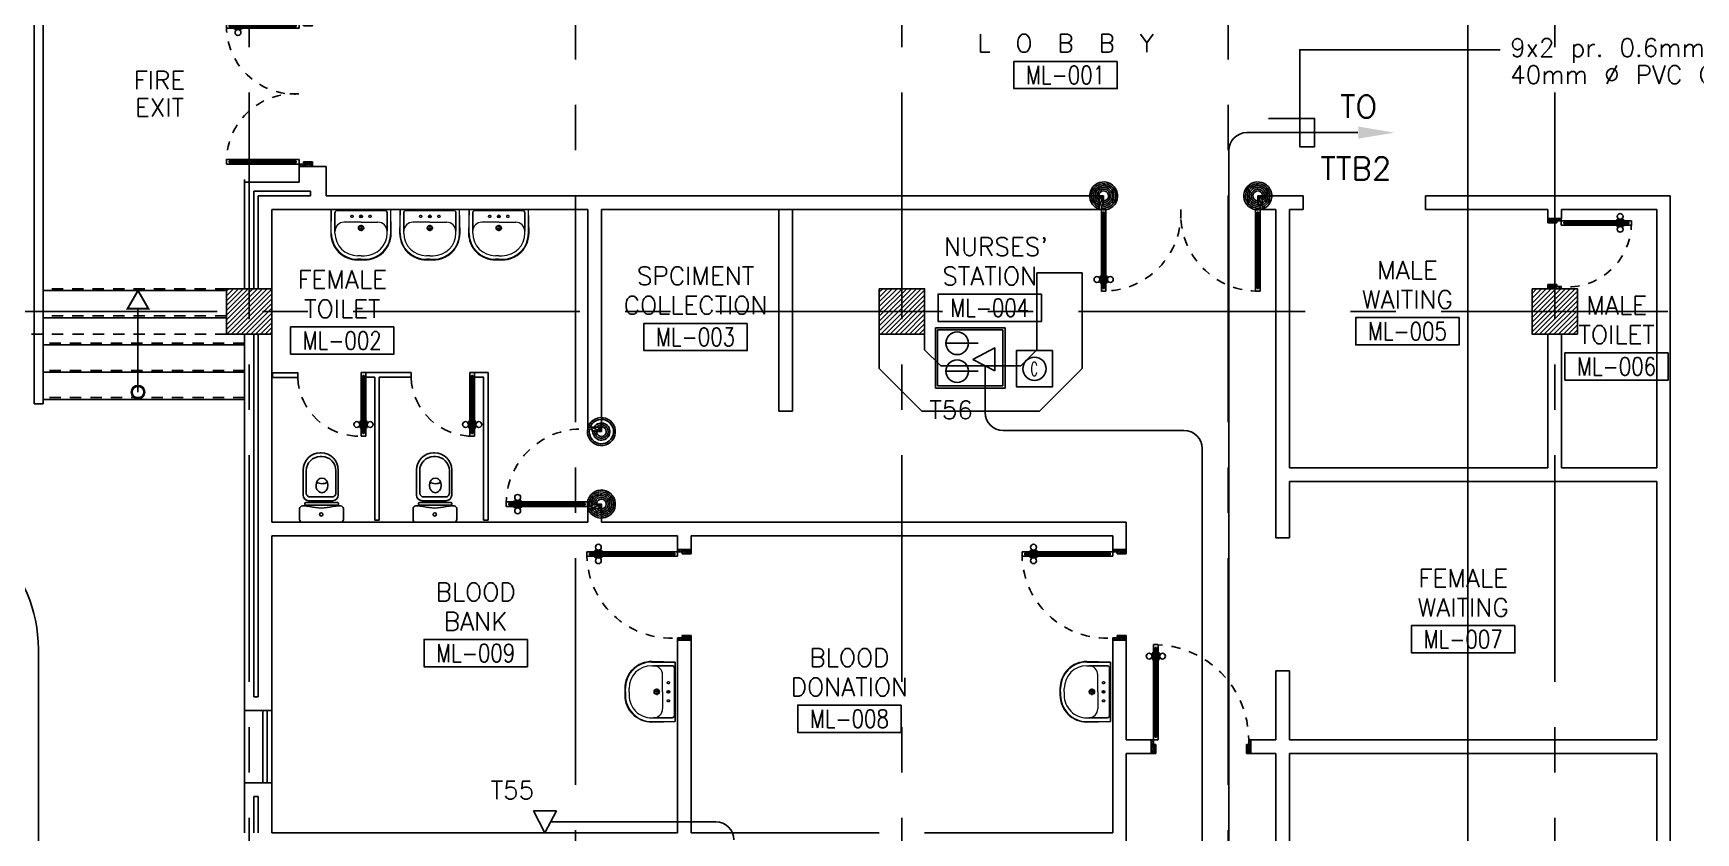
# Model space of a CAD drawing. Extents: x -1.4 to 90.6, y -12.3 to 78.9.
# Drawn here: x 7.77 to 26.11, y 38.11 to 46.93 of the extents above; entities that cross this region are included whole.
import ezdxf
from ezdxf.enums import TextEntityAlignment as Align

# ---------------------------------------------------------------- set-up
doc = ezdxf.new("R2010")
doc.units = 0
doc.header["$MEASUREMENT"] = 0
doc.header["$PDMODE"] = 3
doc.header["$PDSIZE"] = 0.1
for name, pattern in [('CENTERX2', [4, 2.5, -0.5, 0.5, -0.5]), ('DASHED', [0.75, 0.5, -0.25]), ('HIDDEN', [0.375, 0.25, -0.125]), ('HIDDEN2', [0.1875, 0.125, -0.0625])]:
    doc.linetypes.add(name, pattern=pattern)
doc.layers.get('0').update_dxf_attribs({"color": 11, "linetype": 'CONTINUOUS'})
doc.layers.get('DEFPOINTS').update_dxf_attribs({"color": 11, "linetype": 'CONTINUOUS'})
for name, color, linetype in [('A-JEERI', 11, 'CONTINUOUS'), ('AX-DIM', 11, 'CONTINUOUS'), ('AXES', 11, 'CENTERX2'), ('CANOPY-LN', 11, 'CONTINUOUS'), ('COL', 11, 'CONTINUOUS'), ('COUNTER', 11, 'CONTINUOUS'), ('DOOR', 11, 'CONTINUOUS'), ('E-CO', 6, 'CONTINUOUS'), ('E-SOCKETS', 4, 'CONTINUOUS'), ('E-TEL', 4, 'CONTINUOUS'), ('E-TEXT', 2, 'CONTINUOUS'), ('E-WIRE', 4, 'CONTINUOUS'), ('FIX', 11, 'CONTINUOUS'), ('Handrail', 11, 'CONTINUOUS'), ('HAT', 11, 'CONTINUOUS'), ('INSUL', 11, 'CONTINUOUS'), ('PART', 11, 'CONTINUOUS'), ('RM-BOX', 11, 'CONTINUOUS'), ('RM-NAME', 11, 'CONTINUOUS'), ('RM-NO', 11, 'CONTINUOUS'), ('STR', 11, 'CONTINUOUS'), ('SUNI-FUR', 11, 'CONTINUOUS'), ('WALL', 11, 'CONTINUOUS'), ('WIN', 11, 'CONTINUOUS')]:
    doc.layers.add(name, color=color, linetype=linetype)
doc.styles.add('ROMANS', font='ROMANS.shx', dxfattribs={"width": 0.6})
doc.styles.get("Standard").update_dxf_attribs({"font": 'TXT.shx'})
doc.dimstyles.new('STANDARD in', dxfattribs={"dimtxt": 0.2, "dimasz": 0.1, "dimexe": 0.07, "dimexo": 0.05, "dimgap": 0.1, "dimtad": 1, "dimdec": 0, "dimlfac": 1000, "dimzin": 0, "dimdsep": 46, "dimtxsty": 'ROMANS', "dimblk": 'ARCHTICK', "dimcen": 0.05, "dimdle": 0.05, "dimclrd": 7, "dimclre": 7, "dimclrt": 2, "dimadec": 0, "dimazin": 0, "dimtfac": 1, "dimtdec": 0, "dimtmove": 2, "dimatfit": 3, "dimldrblk": 'ARCHTICK', "dimfxl": 0, "dimtolj": 1, "dimtzin": 0, "dimarcsym": 0})

# ---------------------------------------------------------------- blocks, each defined once
blk = doc.blocks.new('_ARCHTICK')
at = {"color": 0, "linetype": 'ByBlock', "const_width": 0.15}
blk.add_lwpolyline([(-0.5, -0.5), (0.5, 0.5)], dxfattribs=at)
blk = doc.blocks.new('*D211')
at = {"layer": 'AX-DIM', "color": 7, "lineweight": -2}
for p, q in [((9.851, 65.707), (-0.07, 65.707)), ((0, 6.337), (0, 65.757)), ((9.851, 6.387), (-0.07, 6.387))]:
    blk.add_line(p, q, dxfattribs=at)
at = {"layer": 'DEFPOINTS', "color": 0}
for p in [(0, 65.707), (9.901, 65.707), (9.901, 6.387)]:
    blk.add_point(p, dxfattribs=at)
at = {"layer": 'AX-DIM', "color": 7, "lineweight": -2, "xscale": 0.1, "yscale": 0.1, "zscale": 0.1}
for p, rotation in [((0, 65.707), 90), ((0, 6.387), 270)]:
    blk.add_blockref('_ARCHTICK', p, dxfattribs=dict(at, rotation=rotation))
at = {"layer": 'AX-DIM', "color": 2, "insert": (-0.2, 36.047), "char_height": 0.2, "attachment_point": 5, "rotation": 90, "style": 'ROMANS'}
blk.add_mtext('\\A1;59320', dxfattribs=at)
blk = doc.blocks.new('DOOR90')
at = {"layer": 'DOOR', "color": 7, "linetype": 'ByBlock'}
for p, q in [((-150, 0), (0, 0)), ((-150, 0), (-150, -25)), ((0, -50), (-114, 0)), ((0, -50), (-40, 0)), ((0, -50), (0, 0)), ((-1000, -25), (-1050, -25)), ((-1050, -75), (-1050, -25)), ((-1050, -25), (-1050, -75)), ((-1000, -75), (-1050, -75)), ((-1000, -42), (-1020, -42)), ((-1020, -42), (-1020, -58)), ((-1000, -58), (-1020, -58)), ((-1000, -25), (-1000, -42)), ((-1000, -58), (-1000, -75)), ((-878, -18), (-968, -18)), ((-968, -25), (-968, -18)), ((-968, -75), (-968, -82)), ((-878, -82), (-968, -82)), ((-955, -9), (-890, -9)), ((-955, -18), (-955, -9)), ((-955, -18), (-890, -18)), ((-955, -82), (-890, -82)), ((-955, -82), (-955, -91)), ((-955, -91), (-890, -91)), ((-890, -18), (-890, -9)), ((-890, -82), (-890, -91)), ((-878, -25), (-878, -18)), ((-878, -75), (-878, -82)), ((-200, -25), (-150, -25)), ((-200, -42), (-200, -25)), ((-180, -42), (-200, -42)), ((-200, -58), (-180, -58)), ((-200, -75), (-200, -58)), ((-150, -75), (-200, -75)), ((-180, -58), (-180, -42)), ((-150, -25), (-100, -25)), ((-150, -75), (-150, -25)), ((-100, -25), (-100, -50)), ((0, -50), (-100, -37)), ((-100, -50), (0, -50)), ((-150, -875), (-100, -875)), ((-150, -900), (-150, -875)), ((-150, -900), (0, -900)), ((0, -900), (-150, -900)), ((0, -850), (-114, -900)), ((-100, -875), (-100, -850)), ((0, -850), (-100, -863)), ((-100, -850), (0, -850)), ((0, -850), (-40, -900)), ((0, -850), (0, -900))]:
    blk.add_line(p, q, dxfattribs=at)
at = {"layer": 'DOOR', "linetype": 'ByBlock'}
for p, q in [((-200, -25), (-1000, -25)), ((-200, -42), (-1000, -42)), ((-200, -58), (-1000, -58)), ((-1000, -75), (-200, -75))]:
    blk.add_line(p, q, dxfattribs=at)
at = {"layer": 'DOOR', "color": 7, "linetype": 'ByBlock'}
for centre in [(-923, 24), (-923, -124)]:
    blk.add_circle(centre, 32.4, dxfattribs=at)
for centre, radius, start, end in [((0, -50), 154, 161.1053, 166.2858), ((0, -50), 94.4, 148.0182, 180), ((0, -50), 134, 158.1598, 169.28), ((0, -50), 114, 154.0838, 167.3774), ((0, -50), 74.4, 137.7764, 180), ((0, -50), 54.4, 113.2074, 180), ((0, -50), 34.4, 90, 180), ((0, -50), 14.4, 90, 180), ((0, -850), 154, 193.7142, 198.8947), ((0, -850), 134, 190.72, 201.8402), ((0, -850), 94.4, 180, 211.9818), ((0, -850), 74.4, 180, 222.2236), ((0, -850), 54.4, 180, 246.7926), ((0, -850), 34.4, 180, 270), ((0, -850), 14.4, 180, 270)]:
    blk.add_arc(centre, radius, start, end, dxfattribs=at)
at = {"layer": 'DOOR', "linetype": 'HIDDEN', "ltscale": 0.5}
blk.add_arc((-222, -50), 828, 178.2701, 275.003, dxfattribs=at)
blk = doc.blocks.new('RM1')
at = {"layer": 'RM-BOX'}
blk.add_lwpolyline([(570, -200), (-570, -200), (-570, -500), (570, -500)], close=True, dxfattribs=at)
at = {"layer": 'RM-NAME', "style": 'ROMANS'}
for tag, p in [('ROOMNAME1', (0, 324)), ('ROOMNAME2', (0, 0))]:
    blk.add_attdef(tag, text='', height=200, dxfattribs=at).set_placement(p, align=Align.MIDDLE)
at = {"layer": 'RM-NO', "style": 'ROMANS', "width": 0.8}
blk.add_attdef('ROOMNO', text='', height=200, dxfattribs=at).set_placement((0, -350), align=Align.MIDDLE)
blk = doc.blocks.new('*X104')
at = {"color": 0}
for p, q in [((24139, 47951), (24589, 48401)), ((24139, 48004), (24536, 48401)), ((24139, 48057), (24483, 48401)), ((24139, 48110), (24430, 48401)), ((24139, 48163), (24377, 48401)), ((24139, 48216), (24324, 48401)), ((24139, 48269), (24271, 48401)), ((24139, 48322), (24218, 48401)), ((24139, 48375), (24165, 48401)), ((24142, 47901), (24639, 48398)), ((24195, 47901), (24639, 48345)), ((24248, 47901), (24639, 48292)), ((24301, 47901), (24639, 48239)), ((24354, 47901), (24639, 48186)), ((24407, 47901), (24639, 48133)), ((24460, 47901), (24639, 48080)), ((24513, 47901), (24639, 48027)), ((24566, 47901), (24639, 47974)), ((24620, 47901), (24639, 47921))]:
    blk.add_line(p, q, dxfattribs=at)
blk = doc.blocks.new('COL50')
at = {"layer": 'COL'}
blk.add_lwpolyline([(-250, 250), (-250, -250), (250, -250), (250, 250)], close=True, dxfattribs=at)
blk = doc.blocks.new('A$C5C1537D1')
at = {"layer": 'DOOR', "color": 0, "linetype": 'ByBlock'}
for p, q in [((25, 900), (25, 950)), ((75, 950), (25, 950)), ((25, 950), (75, 950)), ((42, 900), (42, 920)), ((42, 920), (58, 920)), ((58, 900), (58, 920)), ((75, 900), (75, 950)), ((1525, 900), (1525, 950)), ((1525, 950), (1575, 950)), ((1575, 950), (1525, 950)), ((1542, 900), (1542, 920)), ((1558, 920), (1542, 920)), ((1558, 900), (1558, 920)), ((1575, 900), (1575, 950)), ((25, 900), (42, 900)), ((58, 900), (75, 900)), ((1509, 855), (1509, 790)), ((1518, 855), (1509, 855)), ((1518, 790), (1509, 790)), ((1518, 778), (1518, 868)), ((1525, 868), (1518, 868)), ((1518, 855), (1518, 790)), ((1525, 778), (1518, 778)), ((1542, 900), (1525, 900)), ((1575, 900), (1558, 900)), ((1575, 868), (1582, 868)), ((1575, 778), (1582, 778)), ((1582, 778), (1582, 868)), ((1582, 855), (1582, 790)), ((1582, 855), (1591, 855)), ((1582, 790), (1591, 790)), ((1591, 855), (1591, 790)), ((25, 200), (25, 150)), ((42, 200), (25, 200)), ((42, 180), (42, 200)), ((58, 200), (58, 180)), ((75, 200), (58, 200)), ((75, 150), (75, 200)), ((1525, 150), (1525, 200)), ((1525, 200), (1542, 200)), ((1542, 200), (1542, 180)), ((1558, 180), (1558, 200)), ((1558, 200), (1575, 200)), ((1575, 200), (1575, 150)), ((0, 150), (25, 150)), ((0, 0), (0, 150)), ((50, 0), (0, 0)), ((25, 150), (25, 100)), ((75, 150), (25, 150)), ((25, 100), (50, 100)), ((58, 180), (42, 180)), ((50, 100), (50, 0)), ((1525, 150), (1575, 150)), ((1542, 180), (1558, 180)), ((1575, 100), (1550, 100)), ((1550, 100), (1550, 0)), ((1550, 0), (1600, 0)), ((1575, 150), (1575, 100)), ((1600, 150), (1575, 150)), ((1600, 0), (1600, 150))]:
    blk.add_line(p, q, dxfattribs=at)
at = {"layer": 'DOOR', "linetype": 'ByBlock'}
for p, q in [((25, 200), (25, 900)), ((42, 200), (42, 900)), ((58, 200), (58, 900)), ((75, 900), (75, 200)), ((1525, 900), (1525, 200)), ((1542, 200), (1542, 900)), ((1558, 200), (1558, 900)), ((1575, 200), (1575, 900))]:
    blk.add_line(p, q, dxfattribs=at)
at = {"layer": 'DOOR', "color": 9, "linetype": 'ByBlock'}
for p, q in [((50, 0), (0, 114)), ((50, 0), (0, 40)), ((50, 0), (37, 100)), ((1550, 0), (1600, 114)), ((1550, 0), (1563, 100)), ((1550, 0), (1600, 40))]:
    blk.add_line(p, q, dxfattribs=at)
at = {"layer": 'DOOR', "color": 0, "linetype": 'ByBlock'}
for centre in [(1476, 823), (1624, 823)]:
    blk.add_circle(centre, 32.4, dxfattribs=at)
at = {"layer": 'DOOR', "linetype": 'HIDDEN', "ltscale": 0.5}
for centre, start, end in [((50, 199), 356.2751, 91.9062), ((1550, 199), 88.0938, 183.7249)]:
    blk.add_arc(centre, 752, start, end, dxfattribs=at)
at = {"layer": 'DOOR', "color": 9, "linetype": 'ByBlock'}
for centre, radius, start, end in [((50, 0), 154, 103.7142, 108.8947), ((50, 0), 134, 100.72, 111.8402), ((50, 0), 114, 102.6226, 115.9162), ((50, 0), 94.4, 90, 121.9818), ((50, 0), 74.4, 90, 132.2236), ((50, 0), 54.4, 90, 156.7926), ((50, 0), 34.4, 90, 180), ((50, 0), 14.4, 90, 180), ((1550, 0), 94.4, 58.0182, 90), ((1550, 0), 74.4, 47.7764, 90), ((1550, 0), 54.4, 23.2074, 90), ((1550, 0), 34.4, 0, 90), ((1550, 0), 14.4, 0, 90), ((1550, 0), 134, 68.1598, 79.28), ((1550, 0), 114, 64.0838, 77.3774), ((1550, 0), 154, 71.1053, 76.2858)]:
    blk.add_arc(centre, radius, start, end, dxfattribs=at)
at = {"layer": 'WALL', "linetype": 'ByBlock'}
for p, q in [((0, 150), (0, 0)), ((1600, 150), (1600, 0))]:
    blk.add_line(p, q, dxfattribs=at)
blk = doc.blocks.new('LAV-003')
at = {"layer": 'FIX', "linetype": 'ByBlock'}
blk.add_line((-328, -25), (328, -25), dxfattribs=at)
at = {"layer": 'FIX', "linetype": 'Continuous', "lineweight": 20}
for p, q in [((-328, -285), (-328, -25)), ((0, -165), (-187, -165)), ((0, -165), (187, -165)), ((328, -285), (328, -25)), ((-288, -285), (-288, -265)), ((287, -285), (287, -265)), ((0, -535), (-38, -535)), ((0, -535), (38, -535)), ((0, -575), (-38, -575)), ((0, -575), (38, -575))]:
    blk.add_line(p, q, dxfattribs=at)
at = {"layer": 'FIX', "linetype": 'ByBlock', "ltscale": 0.3}
for p, q in [((-288, -265), (-288, -60)), ((0, -35), (-262, -35)), ((0, -35), (262, -35)), ((287, -265), (287, -60))]:
    blk.add_line(p, q, dxfattribs=at)
at = {"layer": 'FIX', "lineweight": 20}
for p, q in [((-16, -101), (15, -101)), ((0, -85), (0, -116))]:
    blk.add_line(p, q, dxfattribs=at)
at = {"layer": 'FIX', "linetype": 'DASHED', "lineweight": 20, "ltscale": 0.04}
for p, q in [((-36, -230), (37, -230)), ((0, -194), (0, -266))]:
    blk.add_line(p, q, dxfattribs=at)
at = {"layer": 'FIX', "linetype": 'Continuous', "lineweight": 20}
blk.add_lwpolyline([(295, -25), (0, -25), (-328, -25), (-334, -285, 0.414214), (-38, -582), (0, -582), (38, -582, 0.414214), (334, -285), (328, -25), (0, -25)], format="xyb", dxfattribs=at)
at = {"layer": 'FIX', "linetype": 'HIDDEN', "lineweight": 20, "ltscale": 0.05}
for centre in [(-100, -101), (100, -101)]:
    blk.add_circle(centre, 12.4, dxfattribs=at)
at = {"layer": 'FIX', "lineweight": 20}
for centre, radius in [((0, -101), 15.5), ((0, -230), 29.5), ((0, -230), 22.5)]:
    blk.add_circle(centre, radius, dxfattribs=at)
at = {"layer": 'FIX', "linetype": 'ByBlock', "ltscale": 0.3}
for centre, start, end in [((-262, -60), 90, 180), ((262, -60), 0, 90)]:
    blk.add_arc(centre, 25, start, end, dxfattribs=at)
at = {"layer": 'FIX', "linetype": 'Continuous', "lineweight": 20}
for centre, radius, start, end in [((-187, -265), 100, 90, 180), ((187, -265), 100, 0, 90), ((-38, -285), 290, 180, 270), ((-38, -285), 250, 180, 270), ((38, -285), 290, 270, 0), ((38, -285), 250, 270, 0)]:
    blk.add_arc(centre, radius, start, end, dxfattribs=at)
blk = doc.blocks.new('*X105')
at = {"color": 0}
for p, q in [((31339, 47939), (31802, 48401)), ((31339, 47992), (31749, 48401)), ((31339, 48045), (31696, 48401)), ((31339, 48098), (31643, 48401)), ((31339, 48151), (31590, 48401)), ((31339, 48204), (31537, 48401)), ((31339, 48257), (31483, 48401)), ((31339, 48310), (31430, 48401)), ((31339, 48363), (31377, 48401)), ((31355, 47901), (31839, 48386)), ((31408, 47901), (31839, 48332)), ((31461, 47901), (31839, 48279)), ((31514, 47901), (31839, 48226)), ((31567, 47901), (31839, 48173)), ((31620, 47901), (31839, 48120)), ((31673, 47901), (31839, 48067)), ((31726, 47901), (31839, 48014)), ((31779, 47901), (31839, 47961)), ((31832, 47901), (31839, 47908))]:
    blk.add_line(p, q, dxfattribs=at)
blk = doc.blocks.new('*X120')
at = {"color": 0}
for p, q in [((38539, 47926), (39014, 48401)), ((38539, 47979), (38961, 48401)), ((38539, 48032), (38908, 48401)), ((38539, 48085), (38855, 48401)), ((38539, 48138), (38802, 48401)), ((38539, 48191), (38749, 48401)), ((38539, 48244), (38696, 48401)), ((38539, 48297), (38643, 48401)), ((38539, 48350), (38590, 48401)), ((38567, 47901), (39039, 48373)), ((38620, 47901), (39039, 48320)), ((38673, 47901), (39039, 48267)), ((38726, 47901), (39039, 48214)), ((38779, 47901), (39039, 48161)), ((38832, 47901), (39039, 48108)), ((38885, 47901), (39039, 48055)), ((38938, 47901), (39039, 48002)), ((38991, 47901), (39039, 47949))]:
    blk.add_line(p, q, dxfattribs=at)
blk = doc.blocks.new('A$C272A55A0')
at = {"layer": 'DOOR', "color": 0, "linetype": 'ByBlock'}
for p, q in [((0, 900), (0, 1050)), ((50, 1050), (0, 1050)), ((25, 950), (50, 950)), ((25, 900), (25, 950)), ((50, 950), (50, 1050)), ((1750, 950), (1750, 1050)), ((1750, 1050), (1800, 1050)), ((1775, 950), (1750, 950)), ((1775, 900), (1775, 950)), ((1800, 1050), (1800, 900)), ((0, 900), (25, 900)), ((75, 900), (25, 900)), ((25, 850), (25, 900)), ((42, 850), (25, 850)), ((58, 870), (42, 870)), ((42, 870), (42, 850)), ((58, 850), (58, 870)), ((75, 850), (58, 850)), ((75, 900), (75, 850)), ((1725, 900), (1775, 900)), ((1725, 900), (1725, 850)), ((1725, 850), (1742, 850)), ((1742, 870), (1758, 870)), ((1742, 850), (1742, 870)), ((1758, 870), (1758, 850)), ((1758, 850), (1775, 850)), ((1800, 900), (1775, 900)), ((1775, 850), (1775, 900)), ((25, 50), (42, 50)), ((25, 50), (25, 0)), ((25, 0), (75, 0)), ((75, 0), (25, 0)), ((42, 50), (42, 30)), ((42, 30), (58, 30)), ((58, 50), (75, 50)), ((58, 50), (58, 30)), ((75, 50), (75, 0)), ((1718, 160), (1709, 160)), ((1709, 95), (1709, 160)), ((1718, 95), (1709, 95)), ((1725, 173), (1718, 173)), ((1718, 173), (1718, 83)), ((1718, 95), (1718, 160)), ((1725, 83), (1718, 83)), ((1742, 50), (1725, 50)), ((1725, 50), (1725, 0)), ((1775, 0), (1725, 0)), ((1725, 0), (1775, 0)), ((1742, 50), (1742, 30)), ((1758, 30), (1742, 30)), ((1775, 50), (1758, 50)), ((1758, 50), (1758, 30)), ((1775, 173), (1782, 173)), ((1775, 83), (1782, 83)), ((1775, 50), (1775, 0)), ((1782, 173), (1782, 83)), ((1782, 160), (1791, 160)), ((1782, 95), (1782, 160)), ((1782, 95), (1791, 95)), ((1791, 95), (1791, 160))]:
    blk.add_line(p, q, dxfattribs=at)
at = {"layer": 'DOOR', "color": 9, "linetype": 'ByBlock'}
for p, q in [((50, 1050), (0, 1010)), ((50, 1050), (0, 937)), ((50, 1050), (37, 950)), ((1750, 1050), (1800, 1010)), ((1750, 1050), (1800, 937)), ((1750, 1050), (1763, 950))]:
    blk.add_line(p, q, dxfattribs=at)
at = {"layer": 'DOOR', "linetype": 'ByBlock'}
for p, q in [((25, 850), (25, 50)), ((42, 850), (42, 50)), ((58, 850), (58, 50)), ((75, 50), (75, 850)), ((1725, 50), (1725, 850)), ((1742, 850), (1742, 50)), ((1758, 850), (1758, 50)), ((1775, 850), (1775, 50))]:
    blk.add_line(p, q, dxfattribs=at)
at = {"layer": 'DOOR', "color": 0, "linetype": 'ByBlock'}
for centre in [(1676, 128), (1824, 128)]:
    blk.add_circle(centre, 32.4, dxfattribs=at)
at = {"layer": 'DOOR', "color": 9, "linetype": 'ByBlock'}
for centre, radius, start, end in [((50, 1050), 54.4, 203.2074, 270), ((50, 1050), 74.4, 227.7764, 270), ((50, 1050), 94.4, 238.0182, 270), ((50, 1050), 114, 244.0838, 257.3774), ((50, 1050), 134, 248.1598, 259.28), ((50, 1050), 34.4, 180, 270), ((50, 1050), 14.4, 180, 270), ((1750, 1050), 14.4, 270, 0), ((1750, 1050), 34.4, 270, 0), ((1750, 1050), 54.4, 270, 336.7926), ((1750, 1050), 74.4, 270, 312.2236), ((1750, 1050), 94.4, 270, 301.9818), ((1750, 1050), 114, 282.6226, 295.9162), ((1750, 1050), 134, 280.72, 291.8402), ((50, 1050), 154, 251.1053, 256.2858), ((1750, 1050), 154, 283.7142, 288.8947)]:
    blk.add_arc(centre, radius, start, end, dxfattribs=at)
at = {"layer": 'DOOR', "linetype": 'HIDDEN', "ltscale": 0.5}
for centre, start, end in [((50, 851), 268.3174, 3.2965), ((1750, 851), 176.7035, 271.6826)]:
    blk.add_arc(centre, 851, start, end, dxfattribs=at)
at = {"layer": 'WALL', "linetype": 'ByBlock'}
blk.add_line((1800, 900), (1800, 1050), dxfattribs=at)
blk = doc.blocks.new('DOOR110')
at = {"layer": 'DOOR', "color": 7, "linetype": 'ByBlock'}
for p, q in [((-150, 0), (-150, -25)), ((-150, 0), (0, 0)), ((0, -50), (-114, 0)), ((0, -50), (-40, 0)), ((0, -50), (0, 0)), ((-1200, -25), (-1200, -75)), ((-1200, -75), (-1200, -25)), ((-1150, -25), (-1200, -25)), ((-1150, -75), (-1200, -75)), ((-1170, -42), (-1170, -58)), ((-1150, -42), (-1170, -42)), ((-1150, -58), (-1170, -58)), ((-1150, -25), (-1150, -42)), ((-1150, -58), (-1150, -75)), ((-1118, -25), (-1118, -18)), ((-1028, -18), (-1118, -18)), ((-1118, -75), (-1118, -82)), ((-1028, -82), (-1118, -82)), ((-1105, -18), (-1105, -9)), ((-1105, -9), (-1040, -9)), ((-1105, -18), (-1040, -18)), ((-1105, -82), (-1105, -91)), ((-1105, -82), (-1040, -82)), ((-1105, -91), (-1040, -91)), ((-1040, -18), (-1040, -9)), ((-1040, -82), (-1040, -91)), ((-1028, -25), (-1028, -18)), ((-1028, -75), (-1028, -82)), ((-200, -42), (-200, -25)), ((-200, -25), (-150, -25)), ((-180, -42), (-200, -42)), ((-200, -75), (-200, -58)), ((-200, -58), (-180, -58)), ((-150, -75), (-200, -75)), ((-180, -58), (-180, -42)), ((-150, -75), (-150, -25)), ((-150, -25), (-100, -25)), ((-100, -25), (-100, -50)), ((0, -50), (-100, -37)), ((-100, -50), (0, -50)), ((-150, -1075), (-100, -1075)), ((-150, -1100), (-150, -1075)), ((-150, -1100), (0, -1100)), ((0, -1100), (-150, -1100)), ((0, -1050), (-114, -1100)), ((-100, -1075), (-100, -1050)), ((0, -1050), (-100, -1063)), ((-100, -1050), (0, -1050)), ((0, -1050), (-40, -1100)), ((0, -1050), (0, -1100))]:
    blk.add_line(p, q, dxfattribs=at)
at = {"layer": 'DOOR', "linetype": 'ByBlock'}
for p, q in [((-200, -25), (-1150, -25)), ((-200, -42), (-1150, -42)), ((-200, -58), (-1150, -58)), ((-1150, -75), (-200, -75))]:
    blk.add_line(p, q, dxfattribs=at)
at = {"layer": 'DOOR', "color": 7, "linetype": 'ByBlock'}
for centre in [(-1073, 24), (-1073, -124)]:
    blk.add_circle(centre, 32.4, dxfattribs=at)
for centre, radius, start, end in [((0, -50), 154, 161.1053, 166.2858), ((0, -50), 94.4, 148.0182, 180), ((0, -50), 134, 158.1598, 169.28), ((0, -50), 114, 154.0838, 167.3774), ((0, -50), 74.4, 137.7764, 180), ((0, -50), 54.4, 113.2074, 180), ((0, -50), 34.4, 90, 180), ((0, -50), 14.4, 90, 180), ((0, -1050), 154, 193.7142, 198.8947), ((0, -1050), 134, 190.72, 201.8402), ((0, -1050), 94.4, 180, 211.9818), ((0, -1050), 74.4, 180, 222.2236), ((0, -1050), 54.4, 180, 246.7926), ((0, -1050), 34.4, 180, 270), ((0, -1050), 14.4, 180, 270)]:
    blk.add_arc(centre, radius, start, end, dxfattribs=at)
at = {"layer": 'DOOR', "linetype": 'HIDDEN', "ltscale": 0.5}
blk.add_arc((-150, -25), 1050, 180, 270, dxfattribs=at)
blk = doc.blocks.new('A$C3CD36B94')
at = {"layer": 'DOOR', "color": 0, "linetype": 'ByBlock'}
for p, q in [((106, 950), (56, 950)), ((56, 800), (56, 950)), ((106, 850), (106, 950)), ((806, 950), (856, 950)), ((806, 850), (806, 950)), ((856, 800), (856, 950)), ((856, 950), (856, 800)), ((56, 800), (81, 800)), ((81, 850), (106, 850)), ((81, 800), (81, 850)), ((131, 800), (81, 800)), ((81, 750), (81, 800)), ((114, 770), (98, 770)), ((98, 770), (98, 750)), ((114, 750), (114, 770)), ((131, 800), (131, 750)), ((831, 850), (806, 850)), ((831, 800), (831, 850)), ((856, 800), (831, 800)), ((98, 750), (81, 750)), ((131, 750), (114, 750)), ((65, 95), (65, 160)), ((74, 160), (65, 160)), ((74, 95), (65, 95)), ((74, 173), (74, 83)), ((81, 173), (74, 173)), ((74, 95), (74, 160)), ((81, 83), (74, 83)), ((81, 50), (81, 0)), ((81, 50), (98, 50)), ((131, 0), (81, 0)), ((81, 0), (131, 0)), ((98, 50), (98, 30)), ((98, 30), (114, 30)), ((114, 50), (114, 30)), ((114, 50), (131, 50)), ((131, 173), (138, 173)), ((131, 83), (138, 83)), ((131, 50), (131, 0)), ((138, 173), (138, 83)), ((138, 95), (138, 160)), ((138, 160), (147, 160)), ((138, 95), (147, 95)), ((147, 95), (147, 160))]:
    blk.add_line(p, q, dxfattribs=at)
at = {"layer": 'DOOR', "color": 9, "linetype": 'ByBlock'}
for p, q in [((106, 950), (56, 910)), ((106, 950), (56, 837)), ((106, 950), (93, 850)), ((806, 950), (819, 850)), ((806, 950), (856, 837)), ((806, 950), (856, 910))]:
    blk.add_line(p, q, dxfattribs=at)
at = {"layer": 'DOOR', "linetype": 'ByBlock'}
for p, q in [((81, 750), (81, 50)), ((98, 750), (98, 50)), ((114, 750), (114, 50)), ((131, 50), (131, 750))]:
    blk.add_line(p, q, dxfattribs=at)
at = {"layer": 'DOOR', "color": 0, "linetype": 'ByBlock'}
for centre in [(32, 128), (179, 128)]:
    blk.add_circle(centre, 32.4, dxfattribs=at)
at = {"layer": 'DOOR', "color": 9, "linetype": 'ByBlock'}
for centre, radius, start, end in [((106, 950), 34.4, 180, 270), ((106, 950), 14.4, 180, 270), ((806, 950), 34.4, 270, 0), ((806, 950), 14.4, 270, 0), ((106, 950), 54.4, 203.2074, 270), ((106, 950), 74.4, 227.7764, 270), ((106, 950), 94.4, 238.0182, 270), ((106, 950), 114, 244.0838, 257.3774), ((106, 950), 134, 248.1598, 259.28), ((106, 950), 154, 251.1053, 256.2858), ((806, 950), 54.4, 270, 336.7926), ((806, 950), 74.4, 270, 312.2236), ((806, 950), 94.4, 270, 301.9818), ((806, 950), 134, 280.72, 291.8402), ((806, 950), 154, 283.7142, 288.8947)]:
    blk.add_arc(centre, radius, start, end, dxfattribs=at)
at = {"layer": 'DOOR', "linetype": 'HIDDEN', "ltscale": 0.5}
blk.add_arc((106, 729), 729, 268.0335, 5.6617, dxfattribs=at)
blk = doc.blocks.new('2')
at = {"layer": 'SUNI-FUR', "linetype": 'Continuous'}
for p, q in [((0.014, 0.765), (0.004, 0.765)), ((-0.185, 0.576), (-0.185, 0.3)), ((-0.159, 0.57), (-0.159, 0.32)), ((0.016, 0.724), (-0.003, 0.724)), ((0.168, 0.32), (0.168, 0.57)), ((0.203, 0.3), (0.203, 0.576)), ((-0.065, 0.438), (-0.07, 0.406)), ((-0.07, 0.406), (-0.065, 0.375)), ((-0.005, 0.487), (-0.029, 0.481)), ((0.019, 0.481), (-0.005, 0.487)), ((0.06, 0.406), (0.055, 0.438)), ((0.057, 0.377), (0.06, 0.406)), ((-0.186, 0.199), (-0.186, 0.208)), ((-0.176, 0.218), (0.172, 0.218)), ((0.172, 0.189), (-0.176, 0.189)), ((-0.122, 0.237), (0.009, 0.237)), ((-0.113, 0.279), (0.008, 0.279)), ((-0.029, 0.331), (-0.005, 0.326)), ((-0.005, 0.326), (0.019, 0.331)), ((0.001, 0.279), (0.123, 0.279)), ((0.008, 0.279), (0.001, 0.279)), ((0.009, 0.237), (0.14, 0.237)), ((0.182, 0.208), (0.182, 0.199)), ((-0.241, 0.03), (-0.241, 0.15)), ((-0.211, 0.18), (-0.17, 0.18)), ((0.211, 0), (-0.211, 0)), ((0.174, 0.18), (0.211, 0.18)), ((0.174, 0.18), (0.174, 0.18)), ((0.241, 0.15), (0.241, 0.03))]:
    blk.add_line(p, q, dxfattribs=at)
blk.add_circle((0.002, 0.087), 0.0184, dxfattribs=at)
for centre, radius, start, end in [((0.004, 0.576), 0.189, 90, 180), ((0.014, 0.576), 0.189, 0, 90), ((-0.005, 0.57), 0.154, 90, 180), ((0.014, 0.57), 0.154, 0, 90), ((0.013, 0.412), 0.082, 141.0758, 161.504), ((0.013, 0.401), 0.082, 198.496, 218.9242), ((-0.007, 0.537), 0.112, 239.4234, 302.9162), ((0.002, 0.421), 0.0682, 117.1532, 141.0758), ((-0.012, 0.421), 0.0682, 38.9242, 62.8468), ((-0.023, 0.412), 0.082, 18.496, 38.9242), ((-0.029, 0.406), 0.0901, 321.0758, 341.504), ((-0.176, 0.208), 0.01, 90, 180), ((-0.176, 0.199), 0.01, 180, 270), ((-0.122, 0.3), 0.063, 180, 270), ((-0.116, 0.322), 0.0432, 183.5129, 273.5129), ((0.002, 0.392), 0.0682, 218.9242, 242.8468), ((-0.012, 0.392), 0.0682, 297.1532, 321.0758), ((0.125, 0.322), 0.0432, 266.4871, 356.4871), ((0.14, 0.3), 0.063, 270, 0), ((0.172, 0.208), 0.01, 0, 90), ((0.172, 0.199), 0.01, 270, 0), ((-0.211, 0.15), 0.03, 90, 180), ((-0.211, 0.03), 0.03, 180, 270), ((-0.201, -0.252), 0.433, 79.7535, 85.8109), ((0.075, 1.126), 0.973, 258.1938, 265.7347), ((-0.07, 1.126), 0.973, 274.2653, 281.8062), ((0.206, -0.252), 0.433, 94.1891, 100.2465), ((0.211, 0.15), 0.03, 0, 90), ((0.211, 0.03), 0.03, 270, 0)]:
    blk.add_arc(centre, radius, start, end, dxfattribs=at)
blk = doc.blocks.new('A$C24ED45A6')
at = {"layer": 'DOOR', "color": 0, "linetype": 'ByBlock'}
for p, q in [((925, 1100), (925, 1150)), ((925, 1150), (975, 1150)), ((975, 1150), (925, 1150)), ((942, 1100), (942, 1120)), ((958, 1120), (942, 1120)), ((958, 1100), (958, 1120)), ((975, 1100), (975, 1150)), ((909, 1055), (909, 990)), ((918, 1055), (909, 1055)), ((918, 990), (909, 990)), ((918, 978), (918, 1068)), ((925, 1068), (918, 1068)), ((918, 1055), (918, 990)), ((925, 978), (918, 978)), ((942, 1100), (925, 1100)), ((975, 1100), (958, 1100)), ((975, 1068), (982, 1068)), ((975, 978), (982, 978)), ((982, 978), (982, 1068)), ((982, 1055), (982, 990)), ((982, 1055), (991, 1055)), ((982, 990), (991, 990)), ((991, 1055), (991, 990)), ((925, 150), (925, 200)), ((925, 200), (942, 200)), ((942, 200), (942, 180)), ((958, 180), (958, 200)), ((958, 200), (975, 200)), ((975, 200), (975, 150)), ((0, 0), (0, 150)), ((0, 150), (25, 150)), ((50, 0), (0, 0)), ((25, 150), (25, 100)), ((25, 100), (50, 100)), ((50, 100), (50, 0)), ((925, 150), (975, 150)), ((942, 180), (958, 180)), ((975, 100), (950, 100)), ((950, 100), (950, 0)), ((1000, 150), (975, 150)), ((975, 150), (975, 100)), ((1000, 150), (1000, 0)), ((950, 0), (1000, 0))]:
    blk.add_line(p, q, dxfattribs=at)
at = {"layer": 'DOOR', "linetype": 'ByBlock'}
for p, q in [((925, 1100), (925, 200)), ((942, 200), (942, 1100)), ((958, 200), (958, 1100)), ((975, 200), (975, 1100))]:
    blk.add_line(p, q, dxfattribs=at)
at = {"layer": 'DOOR', "color": 9, "linetype": 'ByBlock'}
for p, q in [((50, 0), (0, 114)), ((50, 0), (0, 40)), ((50, 0), (37, 100)), ((950, 0), (1000, 114)), ((950, 0), (963, 100)), ((950, 0), (1000, 40))]:
    blk.add_line(p, q, dxfattribs=at)
at = {"layer": 'DOOR', "color": 0, "linetype": 'ByBlock'}
for centre in [(876, 1023), (1024, 1023)]:
    blk.add_circle(centre, 32.4, dxfattribs=at)
at = {"layer": 'DOOR', "linetype": 'HIDDEN', "ltscale": 0.5}
blk.add_arc((950, 222), 928, 88.456, 184.4816, dxfattribs=at)
at = {"layer": 'DOOR', "color": 9, "linetype": 'ByBlock'}
for centre, radius, start, end in [((50, 0), 154, 103.7142, 108.8947), ((50, 0), 134, 100.72, 111.8402), ((50, 0), 114, 102.6226, 115.9162), ((50, 0), 94.4, 90, 121.9818), ((50, 0), 74.4, 90, 132.2236), ((50, 0), 54.4, 90, 156.7926), ((50, 0), 34.4, 90, 180), ((50, 0), 14.4, 90, 180), ((950, 0), 94.4, 58.0182, 90), ((950, 0), 74.4, 47.7764, 90), ((950, 0), 54.4, 23.2074, 90), ((950, 0), 34.4, 0, 90), ((950, 0), 14.4, 0, 90), ((950, 0), 134, 68.1598, 79.28), ((950, 0), 114, 64.0838, 77.3774), ((950, 0), 154, 71.1053, 76.2858)]:
    blk.add_arc(centre, radius, start, end, dxfattribs=at)
at = {"layer": 'WALL'}
blk.add_line((1000, 0), (1000, 150), dxfattribs=at)

msp = doc.modelspace()

# ---------------------------------------------------------------- linework, layer by layer
at = {"layer": 'AXES'}
for p, q in [((10.1514, -0.2278), (10.1514, 78.2497)), ((17.3514, -0.2278), (17.3514, 78.2497)), ((24.5514, -0.2278), (24.5514, 78.2497)), ((13.7514, 6.6365), (13.7514, 65.4565)), ((20.9514, 6.6365), (20.9514, 65.4565)), ((-0.7, 43.8565), (68.3914, 43.8565))]:
    msp.add_line(p, q, dxfattribs=at)
at = {"layer": 'CANOPY-LN', "linetype": 'HIDDEN2'}
msp.add_line((7.7514, 43.6065), (9.9014, 43.6065), dxfattribs=at)
at = {"layer": 'COUNTER'}
for p, q in [((18.8399, 44.2815), (19.3399, 44.2815)), ((18.8399, 44.2815), (18.8399, 43.434)), ((19.3399, 44.2815), (19.3399, 43.2269)), ((17.1014, 43.2269), (17.1014, 43.6065)), ((17.6014, 43.434), (17.6014, 43.6065)), ((17.6014, 43.434), (17.7789, 43.2565)), ((18.8399, 43.434), (18.6624, 43.2565)), ((17.1014, 43.2269), (17.5718, 42.7565)), ((17.7789, 43.2565), (18.6624, 43.2565)), ((19.3399, 43.2269), (18.8695, 42.7565)), ((17.5718, 42.7565), (18.8695, 42.7565))]:
    msp.add_line(p, q, dxfattribs=at)
at = {"layer": 'DOOR', "linetype": 'ByBlock'}
for p, q in [((11.3871, 43.1815), (11.3871, 43.1315)), ((11.3871, 43.1815), (11.4371, 43.1815)), ((11.3871, 42.5315), (11.3871, 43.1315)), ((11.3871, 43.1315), (11.4041, 43.1315)), ((11.4041, 43.1315), (11.4041, 43.1515)), ((11.4041, 43.1515), (11.4201, 43.1515)), ((11.4041, 43.1315), (11.4041, 42.5315)), ((11.4201, 43.1515), (11.4201, 43.1315)), ((11.4201, 43.1315), (11.4201, 42.5315)), ((11.4201, 43.1315), (11.4371, 43.1315)), ((11.4371, 43.1315), (11.4371, 42.5315)), ((12.5871, 43.1815), (12.5871, 43.1315)), ((12.5871, 43.1815), (12.6371, 43.1815)), ((12.5871, 42.5315), (12.5871, 43.1315)), ((12.5871, 43.1315), (12.6041, 43.1315)), ((12.6041, 43.1315), (12.6041, 43.1515)), ((12.6041, 43.1515), (12.6201, 43.1515)), ((12.6041, 43.1315), (12.6041, 42.5315)), ((12.6201, 43.1515), (12.6201, 43.1315)), ((12.6201, 43.1315), (12.6201, 42.5315)), ((12.6201, 43.1315), (12.6371, 43.1315)), ((12.6371, 43.1315), (12.6371, 42.5315)), ((11.3709, 42.5765), (11.3709, 42.6413)), ((11.3799, 42.6413), (11.3709, 42.6413)), ((11.3799, 42.5765), (11.3709, 42.5765)), ((11.3799, 42.6539), (11.3799, 42.5639)), ((11.3871, 42.6539), (11.3799, 42.6539)), ((11.3799, 42.5765), (11.3799, 42.6413)), ((11.3871, 42.5639), (11.3799, 42.5639)), ((11.4371, 42.6539), (11.4443, 42.6539)), ((11.4371, 42.5639), (11.4443, 42.5639)), ((11.4443, 42.6539), (11.4443, 42.5639)), ((11.4443, 42.5765), (11.4443, 42.6413)), ((11.4443, 42.6413), (11.4533, 42.6413)), ((11.4443, 42.5765), (11.4533, 42.5765)), ((11.4533, 42.5765), (11.4533, 42.6413)), ((12.5709, 42.5765), (12.5709, 42.6413)), ((12.5799, 42.6413), (12.5709, 42.6413)), ((12.5799, 42.5765), (12.5709, 42.5765)), ((12.5799, 42.6539), (12.5799, 42.5639)), ((12.5871, 42.6539), (12.5799, 42.6539)), ((12.5799, 42.5765), (12.5799, 42.6413)), ((12.5871, 42.5639), (12.5799, 42.5639)), ((12.6371, 42.6539), (12.6443, 42.6539)), ((12.6371, 42.5639), (12.6443, 42.5639)), ((12.6443, 42.6539), (12.6443, 42.5639)), ((12.6443, 42.5765), (12.6443, 42.6413)), ((12.6443, 42.6413), (12.6533, 42.6413)), ((12.6443, 42.5765), (12.6533, 42.5765)), ((12.6533, 42.5765), (12.6533, 42.6413)), ((11.3871, 42.5315), (11.3871, 42.4815)), ((11.4041, 42.5315), (11.3871, 42.5315)), ((11.3871, 42.4815), (11.4371, 42.4815)), ((11.4371, 42.4815), (11.3871, 42.4815)), ((11.4041, 42.5315), (11.4041, 42.5115)), ((11.4201, 42.5115), (11.4041, 42.5115)), ((11.4201, 42.5315), (11.4201, 42.5115)), ((11.4371, 42.5315), (11.4201, 42.5315)), ((11.4371, 42.5315), (11.4371, 42.4815)), ((12.5871, 42.5315), (12.5871, 42.4815)), ((12.6041, 42.5315), (12.5871, 42.5315)), ((12.5871, 42.4815), (12.6371, 42.4815)), ((12.6371, 42.4815), (12.5871, 42.4815)), ((12.6041, 42.5315), (12.6041, 42.5115)), ((12.6201, 42.5115), (12.6041, 42.5115)), ((12.6201, 42.5315), (12.6201, 42.5115)), ((12.6371, 42.5315), (12.6201, 42.5315)), ((12.6371, 42.5315), (12.6371, 42.4815))]:
    msp.add_line(p, q, dxfattribs=at)
at = {"layer": 'DOOR', "color": 0, "linetype": 'ByBlock'}
for p, q in [((11.4371, 43.1315), (11.4371, 43.1815)), ((12.6371, 43.1315), (12.6371, 43.1815))]:
    msp.add_line(p, q, dxfattribs=at)
at = {"layer": 'DOOR', "linetype": 'ByBlock'}
for centre in [(11.3386, 42.6089), (11.4856, 42.6089), (12.5386, 42.6089), (12.6856, 42.6089)]:
    msp.add_circle(centre, 0.0324, dxfattribs=at)
at = {"layer": 'DOOR', "linetype": 'HIDDEN', "ltscale": 0.5}
for centre in [(11.3621, 43.1565), (12.6121, 43.1565)]:
    msp.add_arc(centre, 0.6755, 182.1211, 272.1211, dxfattribs=at)
at = {"layer": 'E-CO', "color": 4}
msp.add_lwpolyline([(19.0137, 43.4255), (18.6137, 43.4255), (18.6137, 43.0255), (19.0137, 43.0255)], close=True, dxfattribs=at)
at = {"layer": 'E-SOCKETS'}
for p, q in [((17.7202, 43.677), (17.7202, 43.0097)), ((18.4899, 43.677), (17.7202, 43.677)), ((18.4899, 43.0097), (18.4899, 43.677)), ((17.8355, 43.5059), (18.1938, 43.5059)), ((17.8355, 43.5059), (18.1938, 43.5059)), ((17.8355, 43.1982), (18.1938, 43.1982)), ((17.7202, 43.0097), (18.4899, 43.0097))]:
    msp.add_line(p, q, dxfattribs=at)
at = {"layer": 'E-SOCKETS', "color": 8}
for p, q in [((17.7452, 43.652), (17.7452, 43.0347)), ((18.4649, 43.652), (17.7452, 43.652)), ((18.4649, 43.0347), (18.4649, 43.652)), ((17.7452, 43.0347), (18.4649, 43.0347))]:
    msp.add_line(p, q, dxfattribs=at)
at = {"layer": 'E-SOCKETS'}
msp.add_lwpolyline([(18.3759, 43.2012), (18.3759, 43.4537), (18.1337, 43.3274), (18.1337, 43.3274)], close=True, dxfattribs=at)
for centre in [(17.9605, 43.5059), (17.9605, 43.1982)]:
    msp.add_circle(centre, 0.125, dxfattribs=at)
at = {"layer": 'E-TEL', "color": 4}
for p, q in [((13.2873, 38.3487), (13.5398, 38.3487)), ((13.4135, 38.1065), (13.2873, 38.3487)), ((13.5398, 38.3487), (13.4135, 38.1065))]:
    msp.add_line(p, q, dxfattribs=at)
at = {"layer": 'E-TEXT', "color": 11}
msp.add_lwpolyline([(23.9487, 46.7426), (21.7385, 46.7426), (21.7385, 45.6726), (21.9026, 45.6726), (21.9026, 45.9856), (21.3954, 45.9856)], dxfattribs=at)
at = {"layer": 'E-WIRE', "color": 4}
for p, q in [((23.5923, 35.5739), (23.5923, 48.1577)), ((21.1564, 45.8291), (22.379, 45.8291)), ((20.9564, 35.6329), (20.9564, 45.6291)), ((20.6624, 35.6329), (20.6624, 42.3434))]:
    msp.add_line(p, q, dxfattribs=at)
at = {"layer": 'E-WIRE'}
for p, q in [((18.2696, 43.2565), (18.2696, 42.7434)), ((18.4696, 42.5434), (20.4624, 42.5434)), ((13.4767, 38.2276), (15.2983, 38.2276))]:
    msp.add_line(p, q, dxfattribs=at)
msp.add_circle((18.8137, 43.2241), 0.128, dxfattribs=at)
at = {"layer": 'E-WIRE', "color": 4}
msp.add_arc((21.1564, 45.6291), 0.2, 90, 180, dxfattribs=at)
at = {"layer": 'E-WIRE'}
for centre, start, end in [((18.4696, 42.7434), 180, 270), ((20.4624, 42.3434), 0, 90), ((15.2983, 38.0276), 0, 90)]:
    msp.add_arc(centre, 0.2, start, end, dxfattribs=at)
at = {"layer": 'E-WIRE', "color": 4}
msp.add_solid([(22.3853, 45.7625), (22.3853, 45.8958), (22.7853, 45.8291)], dxfattribs=at)
at = {"layer": 'Handrail'}
for p, q in [((7.7805, 42.8358), (7.7805, 47.2315)), ((7.8805, 42.8358), (7.8805, 47.2315)), ((7.8805, 42.8358), (7.7805, 42.8358))]:
    msp.add_line(p, q, dxfattribs=at)
at = {"layer": 'INSUL'}
for p, q in [((10.2014, 44.1065), (10.2014, 45.1815)), ((10.2014, 45.1815), (10.8264, 45.1815)), ((10.2514, 44.1065), (10.2514, 45.1315)), ((10.2514, 45.1315), (10.8264, 45.1315)), ((10.8264, 45.1815), (10.8264, 45.1315)), ((10.2014, 39.6065), (10.2014, 43.6065)), ((10.2514, 39.6065), (10.2514, 43.6065)), ((10.2014, 39.6065), (10.2514, 39.6065)), ((10.2014, 38.5065), (10.2514, 38.5065)), ((10.2014, 38.1065), (10.2014, 38.5065)), ((10.2514, 38.1065), (10.2514, 38.5065))]:
    msp.add_line(p, q, dxfattribs=at)
at = {"layer": 'PART'}
msp.add_line((10.6871, 43.1315), (10.6871, 43.1815), dxfattribs=at)
msp.add_lwpolyline([(10.6872, 43.1795), (10.6872, 43.1295), (10.4102, 43.1295), (10.4102, 43.1795)], close=True, dxfattribs=at)
for points in [[(11.9371, 43.1815), (11.9371, 43.1315), (11.5871, 43.1315), (11.5871, 41.5545), (11.5371, 41.5545), (11.5371, 43.1315), (11.4371, 43.1315), (11.4371, 43.1815), (11.9371, 43.1815)], [(12.6371, 43.1815), (12.6371, 43.1315), (12.7371, 43.1315), (12.7371, 41.5545), (12.7871, 41.5545), (12.7871, 43.1815), (12.6371, 43.1815)]]:
    msp.add_lwpolyline(points, dxfattribs=at)
at = {"layer": 'STR'}
for p, q in [((10.1014, 45.2815), (10.1014, 45.3115)), ((9.9005, 44.0865), (7.8805, 44.0865)), ((8.9255, 42.9665), (8.9255, 43.8865)), ((9.9005, 43.7865), (7.8805, 43.7865)), ((10.1005, 43.4865), (7.8805, 43.4865)), ((10.1005, 43.1865), (7.8805, 43.1865)), ((10.1005, 42.8865), (7.8805, 42.8865))]:
    msp.add_line(p, q, dxfattribs=at)
at = {"layer": 'STR', "linetype": 'HIDDEN2'}
for p, q in [((9.9005, 44.1065), (7.8805, 44.1065)), ((9.9005, 43.8065), (7.8805, 43.8065)), ((10.1005, 43.5065), (7.8805, 43.5065)), ((10.1005, 43.2065), (7.8805, 43.2065)), ((10.1005, 42.9065), (7.8805, 42.9065))]:
    msp.add_line(p, q, dxfattribs=at)
at = {"layer": 'STR', "const_width": 0.0215}
msp.add_lwpolyline([(8.8101, 43.8865), (9.041, 43.8865), (8.9255, 44.0865)], close=True, dxfattribs=at)
at = {"layer": 'STR'}
for radius in [0.075, 0.065]:
    msp.add_circle((8.9255, 42.9665), radius, dxfattribs=at)
at = {"layer": 'WALL'}
for p, q in [((10.7014, 45.4565), (11.0014, 45.4565)), ((10.7014, 45.4565), (10.7014, 45.2815)), ((11.0014, 45.1315), (11.0014, 45.4565)), ((10.1014, 44.1065), (10.1014, 45.2815)), ((10.1014, 45.2815), (10.7014, 45.2815)), ((11.0014, 45.1315), (19.5264, 45.1315)), ((19.5264, 45.1315), (19.5264, 44.9815)), ((21.3264, 45.1315), (21.3264, 44.9815)), ((21.3264, 45.1315), (21.7764, 45.1315)), ((21.7764, 45.1315), (21.7764, 44.9815)), ((25.8264, 45.1315), (23.1269, 45.1315)), ((23.1269, 44.9815), (23.1269, 45.1315)), ((25.8264, 45.1315), (25.8264, 34.2565)), ((10.4014, 44.1065), (10.4014, 44.9815)), ((10.4014, 44.9815), (13.8865, 44.9815)), ((13.8865, 44.9815), (13.8865, 42.5815)), ((14.0365, 44.9815), (14.0365, 42.5815)), ((14.0365, 44.9815), (19.5264, 44.9815)), ((15.994, 42.7565), (15.994, 44.9815)), ((16.144, 42.7565), (16.144, 44.9815)), ((21.3264, 44.9815), (21.4764, 44.9815)), ((21.4764, 44.9815), (21.4764, 41.3597)), ((21.6264, 44.9815), (21.6264, 42.1315)), ((21.7764, 44.9815), (21.6264, 44.9815)), ((24.4764, 44.9815), (23.1269, 44.9815)), ((24.4764, 44.9815), (24.4764, 44.8815)), ((25.6764, 44.9815), (24.6264, 44.9815)), ((24.6264, 44.9815), (24.6264, 44.8815)), ((25.6764, 44.9815), (25.6764, 42.1315)), ((24.6264, 44.8815), (24.4764, 44.8815)), ((10.1014, 39.4565), (10.1014, 43.6065)), ((10.4014, 41.5315), (10.4014, 43.6065)), ((24.4764, 43.6065), (24.4764, 42.1315)), ((24.6264, 42.1315), (24.6264, 43.6065)), ((16.144, 42.7565), (15.994, 42.7565)), ((13.8865, 42.5815), (14.0365, 42.5815)), ((24.4764, 42.1315), (21.6264, 42.1315)), ((25.6764, 42.1315), (24.6264, 42.1315)), ((25.6764, 41.9815), (21.6264, 41.9815)), ((21.6264, 41.9815), (21.6264, 41.3597)), ((25.6764, 41.9815), (25.6764, 39.1315)), ((13.8865, 41.6815), (14.0365, 41.6815)), ((13.8865, 41.6815), (13.8865, 41.5315)), ((14.0365, 41.6815), (14.0365, 41.5315)), ((10.4014, 41.5315), (13.8865, 41.5315)), ((14.0365, 41.5315), (19.8264, 41.5315)), ((19.8264, 41.5315), (19.8264, 41.2315)), ((10.4014, 41.3815), (14.8764, 41.3815)), ((10.4014, 39.4565), (10.4014, 41.3815)), ((14.8764, 41.2315), (14.8764, 41.3815)), ((15.0264, 41.3815), (19.6764, 41.3815)), ((15.0264, 41.2315), (15.0264, 41.3815)), ((19.6764, 41.3815), (19.6764, 41.2315)), ((21.4764, 41.3597), (21.6264, 41.3597)), ((14.8764, 41.2315), (15.0264, 41.2315)), ((19.6764, 41.2315), (19.8264, 41.2315)), ((14.8764, 40.2315), (15.0264, 40.2315)), ((14.8764, 40.2315), (14.8764, 38.1065)), ((15.0264, 40.2315), (15.0264, 38.1065)), ((19.6764, 40.2315), (19.8264, 40.2315)), ((19.6764, 40.2315), (19.6764, 38.1065)), ((19.8264, 40.2315), (19.8264, 39.1315)), ((7.8264, 40.1321), (7.8264, 34.3565)), ((21.6264, 39.8928), (21.4764, 39.8928)), ((21.4764, 39.8928), (21.4764, 39.1315)), ((21.6264, 39.8928), (21.6264, 39.1315)), ((10.1014, 39.4565), (10.4014, 39.4565)), ((19.8264, 39.1565), (19.8264, 39.1315)), ((19.8264, 39.1315), (20.1014, 39.1315)), ((20.1014, 38.9815), (20.1014, 39.1315)), ((21.2014, 38.9815), (21.2014, 39.1315)), ((21.2014, 39.1315), (21.4764, 39.1315)), ((25.6764, 39.1315), (21.6264, 39.1315)), ((19.8264, 38.9815), (19.8264, 37.6315)), ((19.8264, 38.9815), (20.1014, 38.9815)), ((21.2014, 38.9815), (21.4764, 38.9815)), ((21.4764, 38.9815), (21.4764, 37.1815)), ((21.6264, 38.9815), (21.6264, 37.1815)), ((25.6764, 38.9815), (21.6264, 38.9815)), ((25.6764, 38.9815), (25.6764, 34.2565)), ((10.1014, 38.6565), (10.4014, 38.6565)), ((10.1014, 38.1065), (10.1014, 38.6565)), ((10.4014, 38.1065), (10.4014, 38.6565)), ((10.4014, 38.1065), (14.8764, 38.1065)), ((15.0264, 38.1065), (17.1014, 38.1065)), ((17.6014, 38.1065), (19.6764, 38.1065))]:
    msp.add_line(p, q, dxfattribs=at)
msp.add_arc((6.2514, 40.1321), 1.575, 0, 180, dxfattribs=at)
at = {"layer": 'WIN'}
for p, q in [((10.1014, 38.6565), (10.1014, 39.4565)), ((10.3014, 38.6565), (10.3014, 39.4565)), ((10.3514, 38.6565), (10.3514, 39.4565)), ((10.4014, 38.6565), (10.4014, 39.4565))]:
    msp.add_line(p, q, dxfattribs=at)

# ---------------------------------------------------------------- block references
at = {"layer": 'A-JEERI', "linetype": 'ByBlock', "xscale": 0.001000000047497451, "yscale": 0.0009999999892897904, "zscale": 0.001}
for p in [(11.3855, 45.0065), (12.1443, 45.0065), (12.9049, 45.0065)]:
    msp.add_blockref('LAV-003', p, dxfattribs=at)
at = {"layer": 'COL', "xscale": 0.001000000047497451, "yscale": 0.0009999999892897904, "zscale": 0.001}
for p in [(10.1514, 43.8565), (17.3514, 43.8565), (24.5514, 43.8565)]:
    msp.add_blockref('COL50', p, dxfattribs=at)
at = {"layer": 'DOOR', "color": 0}
for name, p, xscale, yscale, zscale, rotation in [('A$C5C1537D1', (10.8514, 45.4565), 0.0009999999892897904, 0.0009999999892897904, 0.001, 90), ('A$C3CD36B94', (25.3972, 44.9357), -0.0009687500132713467, 0.0009687500132713467, 0.0009687500000000003, 90), ('DOOR90', (14.0365, 41.6815), -0.001000000047497451, 0.0009999999892897904, 0.001, 180), ('A$C24ED45A6', (15.0264, 40.2315), 0.0009999999892897904, 0.0009999999892897904, 0.001, 90), ('A$C24ED45A6', (19.8264, 40.2315), 0.0009999999892897904, 0.0009999999892897904, 0.001, 90)]:
    msp.add_blockref(name, p, dxfattribs=dict(at, xscale=xscale, yscale=yscale, zscale=zscale, rotation=rotation))
at = {"layer": 'DOOR', "color": 0, "xscale": -0.001000000047497451, "yscale": 0.0009999999892897904, "zscale": 0.001}
msp.add_blockref('A$C272A55A0', (21.3264, 44.0812), dxfattribs=at)
at = {"layer": 'DOOR', "xscale": -0.0009999999892897904, "yscale": 0.0009999999892897904, "zscale": 0.001, "rotation": 90}
msp.add_blockref('DOOR110', (20.1014, 38.9815), dxfattribs=at)
at = {"layer": 'HAT', "xscale": 0.001000000047497451, "yscale": 0.0009999999892897904, "zscale": 0.001}
for p, values in [((18.32, 44.2472), {'ROOMNO': 'ML-004', 'ROOMNAME2': 'STATION', 'ROOMNAME1': " NURSES'"}), ((22.9271, 43.9882), {'ROOMNO': 'ML-005', 'ROOMNAME2': 'WAITING', 'ROOMNAME1': 'MALE'}), ((11.1783, 43.8856), {'ROOMNO': 'ML-002', 'ROOMNAME2': 'TOILET', 'ROOMNAME1': 'FEMALE'}), ((15.0757, 43.9254), {'ROOMNO': 'ML-003', 'ROOMNAME2': 'COLLECTION', 'ROOMNAME1': 'SPCIMENT'}), ((25.2341, 43.6003), {'ROOMNO': 'ML-006', 'ROOMNAME2': 'TOILET', 'ROOMNAME1': 'MALE'}), ((23.5422, 40.591), {'ROOMNO': 'ML-007', 'ROOMNAME2': 'WAITING', 'ROOMNAME1': 'FEMALE'}), ((12.6502, 40.4384), {'ROOMNO': 'ML-009', 'ROOMNAME2': 'BANK', 'ROOMNAME1': 'BLOOD'}), ((16.7723, 39.714), {'ROOMNO': 'ML-008', 'ROOMNAME2': 'DONATION', 'ROOMNAME1': 'BLOOD'})]:
    msp.add_blockref('RM1', p, dxfattribs=at).add_auto_attribs(values)
for name in ['*X104', '*X105', '*X120']:
    msp.add_blockref(name, (-14.2378, -4.2945), dxfattribs=at)
at = {"layer": 'SUNI-FUR', "xscale": -1}
for p in [(10.9494, 41.5315), (12.2006, 41.5315)]:
    msp.add_blockref('2', p, dxfattribs=at)
at = {"layer": 'WALL', "xscale": 0.001000000047497451, "yscale": 0.0009999999892897904, "zscale": 0.001}
msp.add_blockref('RM1', (19.1564, 46.8148), dxfattribs=at).add_auto_attribs({'ROOMNO': 'ML-001', 'ROOMNAME2': 'L  O  B  B  Y'})
at = {"layer": 'WALL', "xscale": 0.0009999999892897904, "yscale": 0.0009999999892897904, "zscale": 0.001, "rotation": 270}
for p in [(14.8764, 39.6613), (19.6764, 39.6613)]:
    msp.add_blockref('LAV-003', p, dxfattribs=at)

# ---------------------------------------------------------------- texts
at = {"layer": 'E-CO', "color": 2, "style": 'ROMANS', "width": 0.6}
msp.add_text('C', height=0.1536, dxfattribs=at).set_placement((18.7684, 43.1448))
at = {"layer": 'E-TEXT', "color": 4}
for s, height, p in [('9x2 pr. 0.6mm DIA IN', 0.2, (24.0604, 46.6664, -2.4)), ('40mm %%C PVC CONDUIT', 0.2, (24.0604, 46.3683, -2.4)), ('TO ', 0.25, (22.1842, 45.9906, -2.4)), ('TTB2', 0.25, (21.9666, 45.3085, -2.4)), ('T56', 0.2, (17.6545, 42.6706, -2.4)), ('T55', 0.2, (12.8155, 38.4773, -2.4))]:
    msp.add_text(s, height=height, dxfattribs=at).set_placement(p)
at = {"layer": 'RM-NAME', "style": 'ROMANS'}
for s, p in [('FIRE', (9.1629, 46.4065)), ('EXIT', (9.1629, 46.1065))]:
    msp.add_text(s, height=0.2, dxfattribs=at).set_placement(p, align=Align.MIDDLE)

# ---------------------------------------------------------------- dimensions: what is measured, and where the dimension line sits
at = {"layer": 'AX-DIM'}
dim = msp.add_linear_dim(base=(0, 65.7065), p1=(9.9014, 6.3865), p2=(9.9014, 65.7065), angle=90, dimstyle='STANDARD in', dxfattribs=at)
dim.commit()
dim.dimension.update_dxf_attribs({"geometry": '*D211', "text_midpoint": (-0.2, 36.0465)})

doc.saveas('drawing.dxf')
